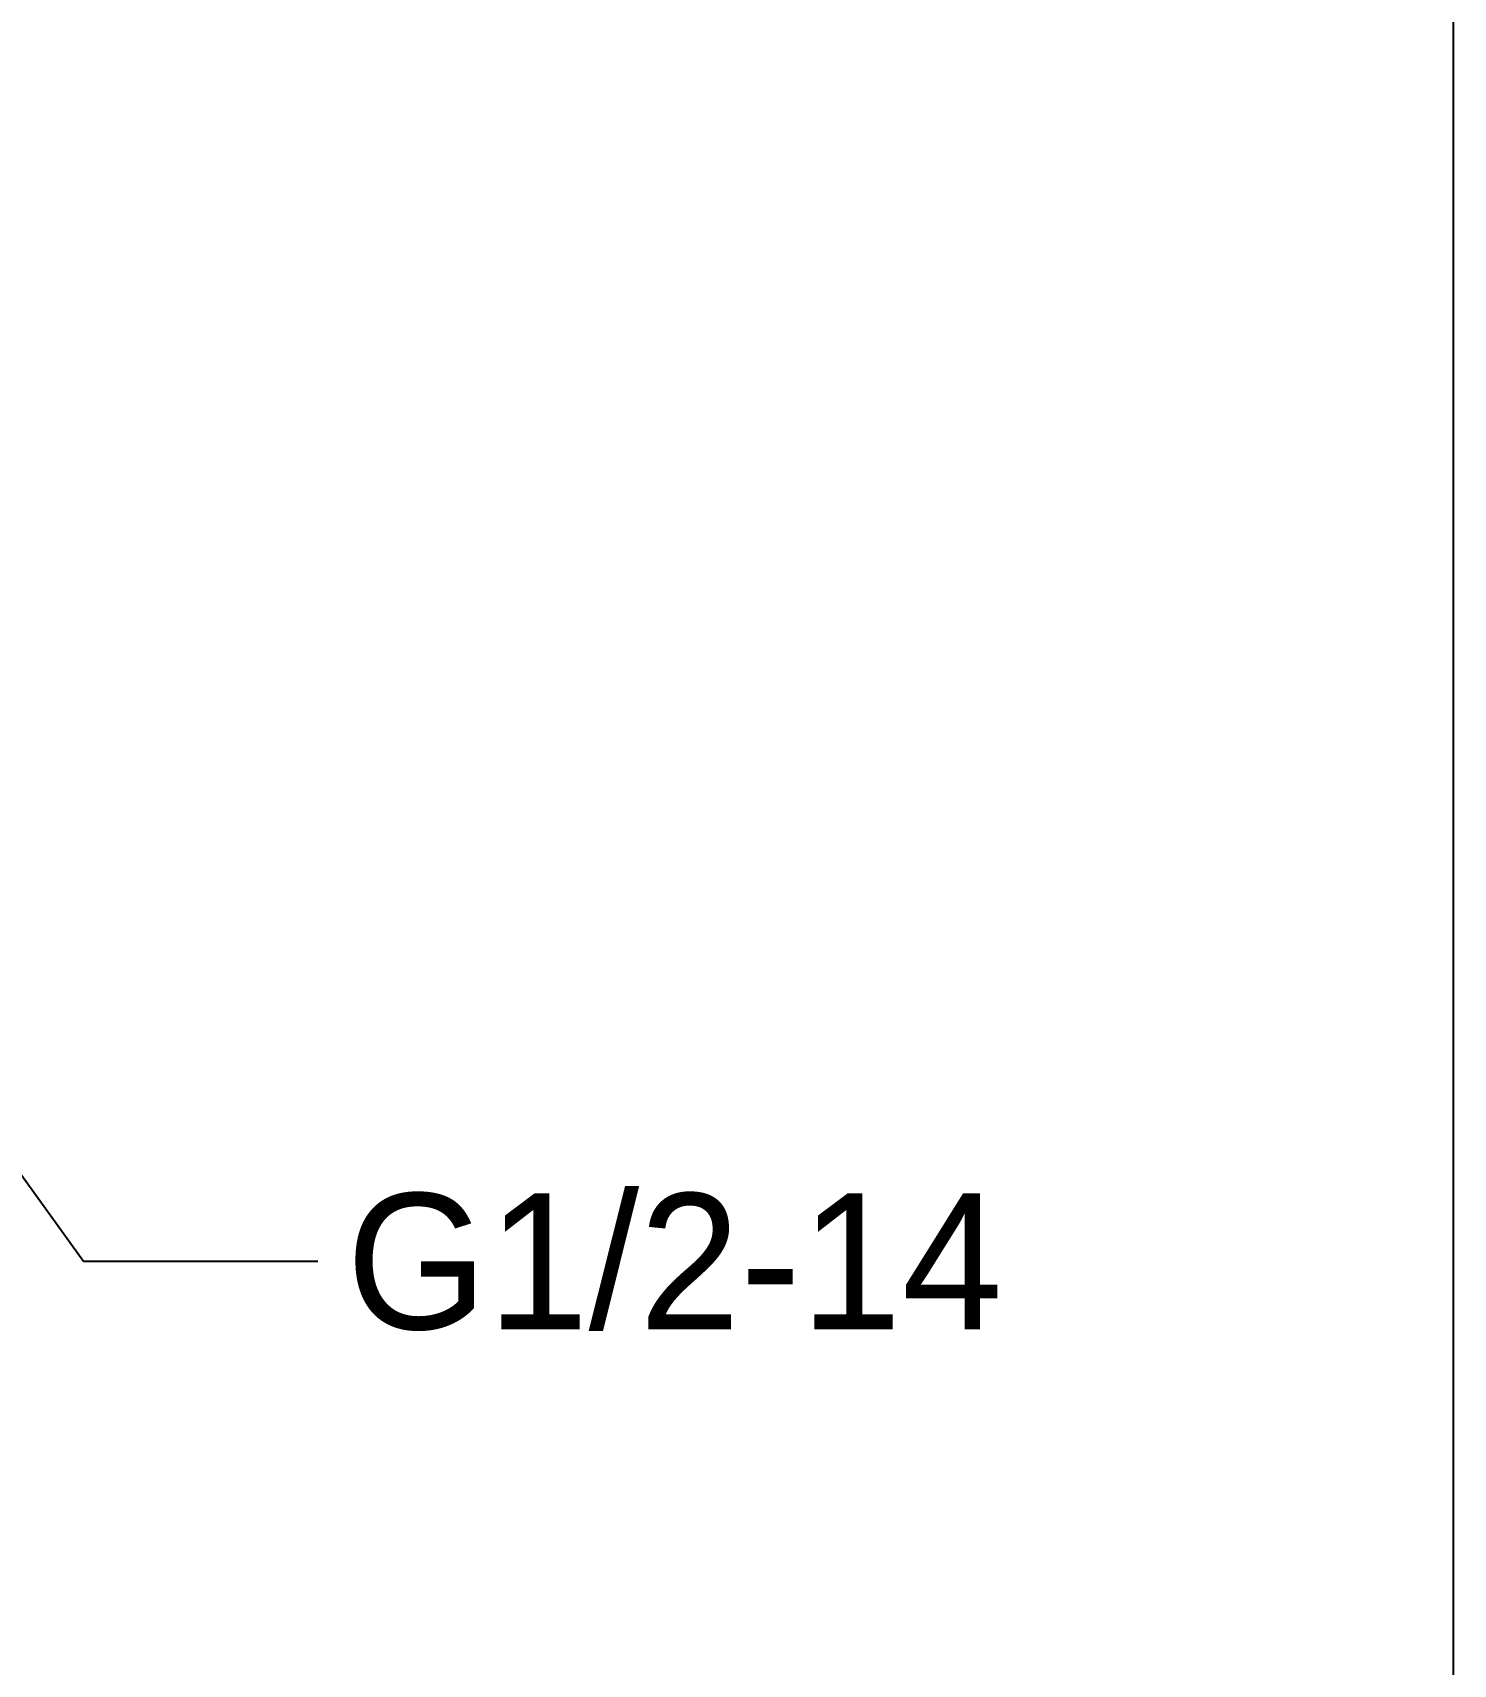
# Model space of a CAD drawing. Header units: millimetres. Extents: x 2282 to 3312, y -216 to 510.
# Drawn here: x 2913.5 to 3025.8, y -54 to 74.9 of the extents above; entities that cross this region are included whole.
import ezdxf

# ---------------------------------------------------------------- set-up
doc = ezdxf.new("R2010")
doc.units = ezdxf.units.MM
doc.layers.add('BODY', color=7, linetype='Continuous')
doc.layers.add('标注', color=1, linetype='Continuous')
doc.styles.add('Daelim Dimension', font='')
doc.styles.get("Standard").update_dxf_attribs({"font": ''})
doc.styles.get('Daelim Dimension').set_extended_font_data('나눔고딕')
doc.styles.get('Standard').set_extended_font_data('FangSong')
doc.dimstyles.new('DEFAULT', dxfattribs={"dimscale": 2, "dimtxt": 2, "dimasz": 2, "dimexe": 0, "dimexo": 2, "dimgap": 1, "dimtad": 1, "dimdec": 1, "dimzin": 9, "dimdsep": 46, "dimtxsty": 'Daelim Dimension', "dimcen": 0.5, "dimclrd": 252, "dimclre": 252, "dimclrt": 3, "dimadec": 1, "dimazin": 0, "dimtfac": 1, "dimtdec": 1, "dimtix": 1, "dimtmove": 0, "dimatfit": 3, "dimfxl": 1, "dimtolj": 1, "dimtzin": 1, "dimlwd": 9, "dimlwe": 9, "dimarcsym": 0})
doc.dimstyles.new('ISO-25', dxfattribs={"dimscale": 0, "dimtxt": 3, "dimasz": 2.5, "dimexe": 1.25, "dimexo": 0.625, "dimtad": 1, "dimdec": 0, "dimtxsty": 'Standard', "dimcen": 2.5, "dimclrd": 1, "dimclre": 1, "dimclrt": 3, "dimadec": 0, "dimazin": 0, "dimtfac": 1, "dimtdec": 0, "dimtmove": 0, "dimatfit": 3, "dimfxl": 1, "dimarcsym": 0})

# ---------------------------------------------------------------- blocks, each defined once
blk = doc.blocks.new('*D11')
at = {"layer": 'BODY', "color": 5, "lineweight": 9, "ltscale": 0.7, "transparency": 16777216}
for p, q in [((3021.75, 274.5), (2402.76, 274.5)), ((2402.76, 270.5), (2402.76, -75.56)), ((2428.79, -79.56), (2402.76, -79.56))]:
    blk.add_line(p, q, dxfattribs=at)
at = {"layer": 'BODY', "color": 5, "ltscale": 0.7, "transparency": 16777216}
for points in [[(2402.1, 270.5), (2403.43, 270.5), (2402.76, 274.5)], [(2402.1, -75.56), (2403.43, -75.56), (2402.76, -79.56)]]:
    blk.add_solid(points, dxfattribs=at)
at = {"layer": 'Defpoints', "color": 0, "ltscale": 0.7, "transparency": 16777216}
for p in [(3025.75, 274.5), (2402.76, -79.56), (2432.79, -79.56)]:
    blk.add_point(p, dxfattribs=at)
at = {"layer": 'BODY', "color": 7, "ltscale": 0.7, "transparency": 16777216, "insert": (2389.88, 97.47), "char_height": 20, "attachment_point": 5, "rotation": 90, "style": 'Daelim Dimension'}
blk.add_mtext('\\A1;1650', dxfattribs=at)

msp = doc.modelspace()

# ---------------------------------------------------------------- linework, layer by layer
at = {"color": 0}
msp.add_line((3025.75, 350.66), (3025.75, -79.56), dxfattribs=at)

# ---------------------------------------------------------------- texts
at = {"layer": '标注', "color": 3, "insert": (2938.29, -16.79), "char_height": 10.734, "attachment_point": 1, "style": 'Daelim Dimension'}
msp.add_mtext('G1/2-14', dxfattribs=at)

# ---------------------------------------------------------------- dimensions: what is measured, and where the dimension line sits
at = {"layer": 'BODY', "ltscale": 0.7}
dim = msp.add_linear_dim(base=(2402.76, -79.56), p1=(3025.75, 274.5), p2=(2432.79, -79.56), angle=90, text='1650', dimstyle='DEFAULT', override={"dimtxt": 10, "dimclrd": 5, "dimclre": 5, "dimclrt": 7}, dxfattribs=at)
dim.commit()
dim.dimension.update_dxf_attribs({"geometry": '*D11', "text_midpoint": (2389.88, 97.47)})

# ---------------------------------------------------------------- leaders
at = {"layer": '标注', "annotation_type": 0, "has_hookline": 1, "hookline_direction": 0, "text_width": 59.09}
msp.add_leader([(2898.1, 4.84), (2917.52, -22.15), (2936.05, -22.15)], dimstyle='ISO-25', override={"dimscale": 3.577867, "dimtad": 0}, dxfattribs=at)

doc.saveas('drawing.dxf')
